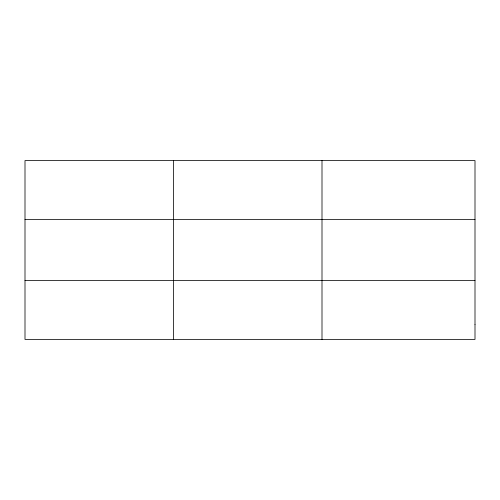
<?xml version="1.0" encoding="UTF-8"?>
<svg xmlns="http://www.w3.org/2000/svg" width="500" height="500" viewBox="0 0 500 500"><rect width="100%" height="100%" fill="white"/><g stroke="black" fill="none" stroke-linecap="round" stroke-linejoin="round"><path stroke-width="0.75" d="M173.5 339.406L173.5 160.594M322 339.406L322 160.594M25 219.6L475 219.6M25 280.4L475 280.4M475 324.656L475 339.406L25 339.406L25 160.594L475 160.594L475 324.656"/></g></svg>
